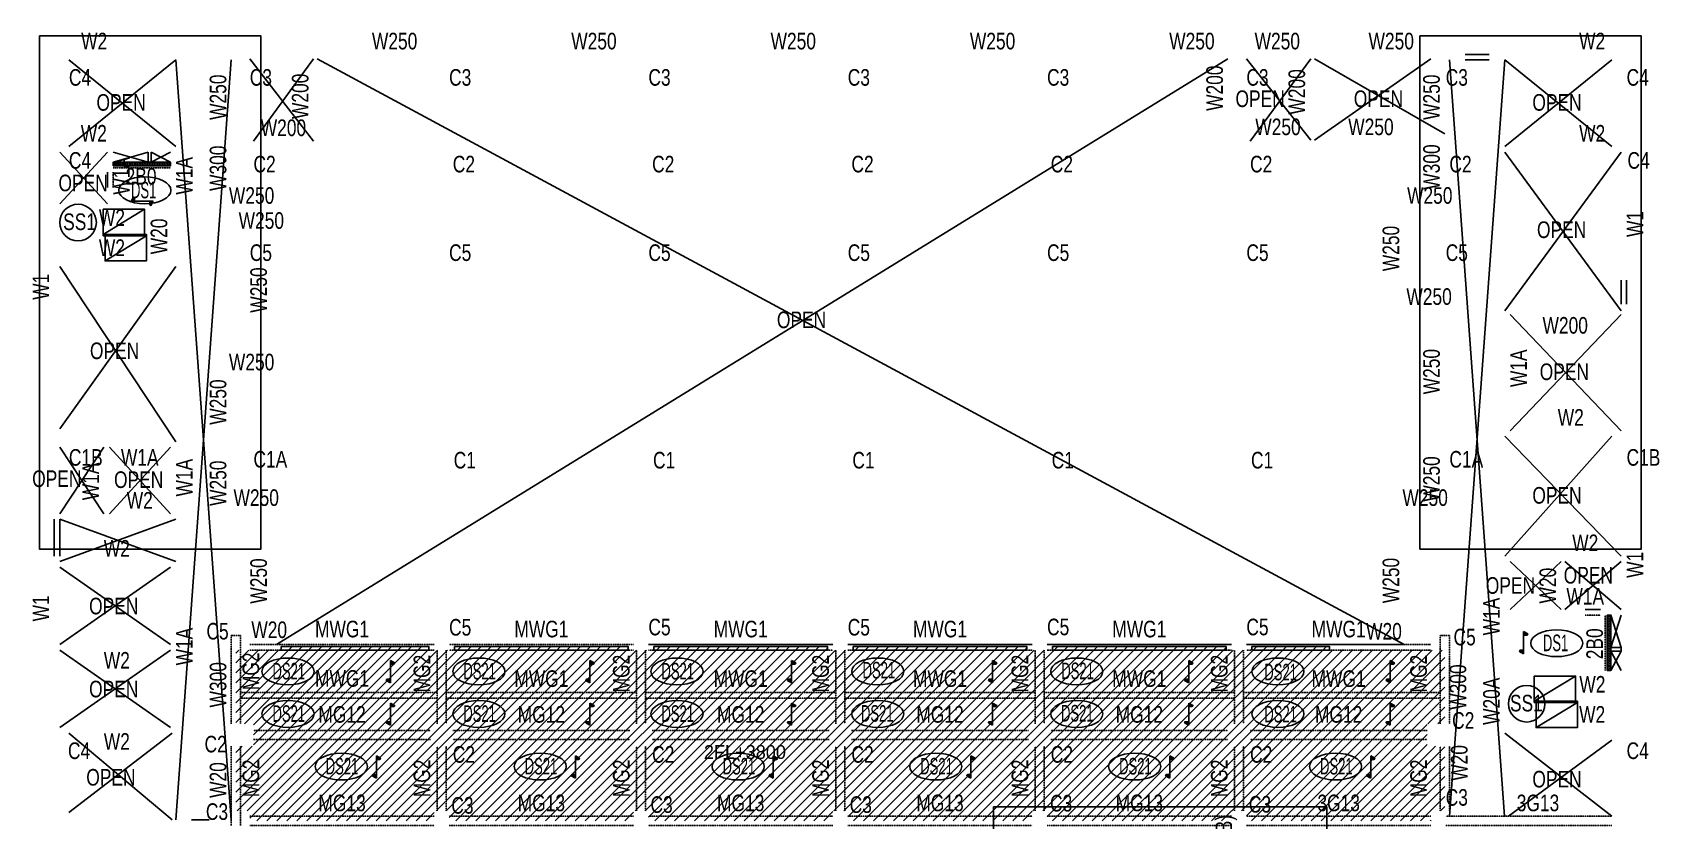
# Model space of a CAD drawing. Header units: millimetres. Extents: x -66083 to 179136, y 33075 to 150188.
# Drawn here: x 90984 to 179136, y 107474 to 150188 of the extents above; entities that cross this region are included whole.
import ezdxf
from ezdxf.enums import TextEntityAlignment as Align

# ---------------------------------------------------------------- set-up
doc = ezdxf.new("R2010")
doc.units = ezdxf.units.MM
doc.linetypes.add('HID', pattern=[2.3, 1.5, -0.8])
for name, color, linetype in [('^DECK', 130, 'Continuous'), ('A-DIM-INT', 7, 'Continuous'), ('A-HAT', 251, 'Continuous'), ('A-OPEN', 1, 'Continuous'), ('A-TEXT-NOTE', 7, 'Continuous'), ('BEAM-TEXT', 4, 'Continuous'), ('COLUMN-TEXT', 2, 'Continuous'), ('DECK-PL', 4, 'Continuous'), ('DECK-SLAB', 4, 'Continuous'), ('GIRDER-TEXT', 7, 'Continuous'), ('TXT-SLAB', 6, 'Continuous'), ('WALL-TEXT', 6, 'Continuous'), ('레벨', 40, 'Continuous'), ('방수턱', 5, 'Continuous'), ('보(beam)', 4, 'HID'), ('보(girder)', 7, 'HID'), ('슬래브라인', 7, 'Continuous')]:
    doc.layers.add(name, color=color, linetype=linetype)
doc.layers.add('NOPLOT', color=191, linetype='Continuous', plot=False)
doc.styles.add('Gtx', font='Dotum.ttf')
pattern_1 = [(45, (50460, 0), (-67.35192, 67.35192), []), (135, (50460, 0), (-67.35192, -67.35192), [])]

# ---------------------------------------------------------------- blocks, each defined once
blk = doc.blocks.new('*U640')
at = {"layer": '보(girder)'}
for p, q in [((-2005, 650), (1495, 650)), ((1495, 150), (-2005, 150))]:
    blk.add_line(p, q, dxfattribs=at)
blk = doc.blocks.new('*U642')
at = {"layer": '보(girder)'}
for p, q in [((-1905, 650), (7695, 650)), ((7695, 150), (-1905, 150))]:
    blk.add_line(p, q, dxfattribs=at)
blk = doc.blocks.new('*U644')
at = {"layer": '보(girder)'}
for p, q in [((-1905, 650), (7695, 650)), ((7695, 150), (-1905, 150))]:
    blk.add_line(p, q, dxfattribs=at)
blk = doc.blocks.new('*U662')
at = {"layer": '보(girder)'}
for p, q in [((-1905, 650), (7695, 650)), ((7695, 150), (-1905, 150))]:
    blk.add_line(p, q, dxfattribs=at)
blk = doc.blocks.new('*U664')
at = {"layer": '보(girder)'}
for p, q in [((-1905, 650), (7695, 650)), ((7695, 150), (-1905, 150))]:
    blk.add_line(p, q, dxfattribs=at)
blk = doc.blocks.new('*U666')
at = {"layer": '보(girder)'}
for p, q in [((-1905, 650), (7695, 650)), ((7695, 150), (-1905, 150))]:
    blk.add_line(p, q, dxfattribs=at)
blk = doc.blocks.new('*U646')
at = {"layer": '보(girder)'}
for p, q in [((-1905, 650), (7695, 650)), ((7695, 150), (-1905, 150))]:
    blk.add_line(p, q, dxfattribs=at)
blk = doc.blocks.new('*U648')
at = {"layer": '보(girder)'}
for p, q in [((-1905, 650), (8095, 650)), ((8095, 150), (-1905, 150))]:
    blk.add_line(p, q, dxfattribs=at)
blk = doc.blocks.new('*U650')
at = {"layer": '보(girder)'}
for p, q in [((-1905, 650), (8095, 650)), ((8095, 150), (-1905, 150))]:
    blk.add_line(p, q, dxfattribs=at)
blk = doc.blocks.new('*U652')
at = {"layer": '보(girder)'}
for p, q in [((-1905, 650), (8095, 650)), ((8095, 150), (-1905, 150))]:
    blk.add_line(p, q, dxfattribs=at)
blk = doc.blocks.new('*U668')
at = {"layer": '보(girder)'}
for p, q in [((-1905, 650), (8095, 650)), ((8095, 150), (-1905, 150))]:
    blk.add_line(p, q, dxfattribs=at)
blk = doc.blocks.new('*U670')
at = {"layer": '보(girder)'}
for p, q in [((-1905, 650), (8095, 650)), ((8095, 150), (-1905, 150))]:
    blk.add_line(p, q, dxfattribs=at)
blk = doc.blocks.new('*U672')
at = {"layer": '보(girder)'}
for p, q in [((-1905, 650), (8095, 650)), ((8095, 150), (-1905, 150))]:
    blk.add_line(p, q, dxfattribs=at)
blk = doc.blocks.new('*U654')
at = {"layer": '보(girder)'}
for p, q in [((-2005, 650), (1495, 650)), ((1495, 150), (-2005, 150))]:
    blk.add_line(p, q, dxfattribs=at)
blk = doc.blocks.new('*U656')
at = {"layer": '보(girder)'}
for p, q in [((-2005, 650), (1495, 650)), ((1495, 150), (-2005, 150))]:
    blk.add_line(p, q, dxfattribs=at)
blk = doc.blocks.new('*U658')
at = {"layer": '보(girder)'}
for p, q in [((-2005, 650), (1495, 650)), ((1495, 150), (-2005, 150))]:
    blk.add_line(p, q, dxfattribs=at)
blk = doc.blocks.new('*U660')
at = {"layer": '보(girder)'}
for p, q in [((-2005, 650), (1495, 650)), ((1495, 150), (-2005, 150))]:
    blk.add_line(p, q, dxfattribs=at)
blk = doc.blocks.new('*U674')
at = {"layer": '보(girder)'}
for p, q in [((-2005, 650), (1495, 650)), ((1495, 150), (-2005, 150))]:
    blk.add_line(p, q, dxfattribs=at)
blk = doc.blocks.new('*U587')
at = {"layer": '보(girder)'}
for p, q in [((-2455, 650), (2345, 650)), ((2345, 150), (-2455, 150))]:
    blk.add_line(p, q, dxfattribs=at)
blk = doc.blocks.new('*U589')
at = {"layer": '보(girder)'}
for p, q in [((-2455, 650), (1845, 650)), ((1845, 150), (-2455, 150))]:
    blk.add_line(p, q, dxfattribs=at)
blk = doc.blocks.new('*U591')
at = {"layer": '보(girder)'}
for p, q in [((-2005, 650), (1995, 650)), ((1995, 150), (-2005, 150))]:
    blk.add_line(p, q, dxfattribs=at)
blk = doc.blocks.new('*U597')
at = {"layer": '보(girder)'}
for p, q in [((-2005, 650), (2795, 650)), ((2795, 150), (-2005, 150))]:
    blk.add_line(p, q, dxfattribs=at)
blk = doc.blocks.new('A$C58C40D4B')
at = {"layer": 'DECK-PL'}
for points in [[(-600, 2), (-471, -223), (-415, -192), (-415, 2)], [(600, 2), (471, 228), (415, 196), (415, 2)]]:
    blk.add_hatch(color=256, dxfattribs=at).paths.add_polyline_path(points)
blk.add_line((-600, 2), (600, 2), dxfattribs=at)
for points in [[(-600, 2), (-471, -223), (-415, -192), (-415, 2), (-415, 2), (-471, 2), (-600, 2)], [(600, 2), (471, 228), (415, 196), (415, 2), (415, 2), (471, 2), (600, 2)]]:
    blk.add_lwpolyline(points, dxfattribs=at)
blk = doc.blocks.new('*U382')
at = {"layer": '보(girder)'}
for p, q in [((-1905, 650), (7095, 650)), ((7095, 150), (-1905, 150))]:
    blk.add_line(p, q, dxfattribs=at)

msp = doc.modelspace()

# ---------------------------------------------------------------- hatches: boundary and pattern name
at = {"layer": 'A-HAT'}
h = msp.add_hatch(dxfattribs=at)
h.set_pattern_fill('ANSI31', color=256, scale=120)
h.paths.add_polyline_path([(102003.6, 108005), (102003.6, 111505), (102953.6, 111505), (102953.6, 112705), (102003.6, 112705), (102003.6, 116705), (104453.6, 116705), (104453.6, 116905), (112453.6, 116905), (112453.6, 116705), (113853.6, 116705), (113853.6, 116905), (123253.6, 116905), (123253.6, 116705), (124653.6, 116705), (124653.6, 116905), (134053.6, 116905), (134053.6, 116705), (135453.6, 116705), (135453.6, 116905), (144853.6, 116905), (144853.6, 116705), (146253.6, 116705), (146253.6, 116905), (155653.6, 116905), (155653.6, 116705), (157053.6, 116705), (157053.6, 116905), (161253.6, 116905), (161253.6, 116705), (167503.6, 116705), (167503.6, 112705), (166553.6, 112705), (166553.6, 111505), (167503.6, 111505), (167503.6, 108005), (166753.6, 108005), (166753.6, 107455), (156753.6, 107455), (156753.6, 108005), (155953.6, 108005), (155953.6, 107455), (145953.6, 107455), (145953.6, 108005), (145153.6, 108005), (145153.6, 107455), (135153.6, 107455), (135153.6, 108005), (134353.6, 108005), (134353.6, 107455), (124353.6, 107455), (124353.6, 108005), (123553.6, 108005), (123553.6, 107455), (113553.6, 107455), (113553.6, 108005), (112753.6, 108005), (112753.6, 107455), (102753.6, 107455), (102753.6, 108005)])
at = {"layer": '방수턱'}
h = msp.add_hatch(dxfattribs=at)
h.set_pattern_fill('ANSI37', color=251, scale=30)
h.set_pattern_definition(pattern_1)
h.paths.add_polyline_path([(95353.6, 143155), (98453.6, 143155), (98453.6, 142955), (95353.6, 142955)])
h = msp.add_hatch(dxfattribs=at)
h.set_pattern_fill('ANSI37', color=251, scale=30)
h.set_pattern_definition(pattern_1)
h.paths.add_polyline_path([(176303.6, 115605), (176503.6, 115605), (176503.6, 118605), (176303.6, 118605)])

# ---------------------------------------------------------------- linework, layer by layer
at = {"layer": '^DECK', "color": 0}
for centre in [(93449.9, 139888.8), (171941.3, 113802.8)]:
    msp.add_circle(centre, 990.9, dxfattribs=at)
for centre in [(97066.6, 141633.1), (173570.4, 117084.3), (104826.3, 115550.6), (115167.5, 115550.6), (125900.6, 115550.6), (136780.9, 115550.6), (147563.7, 115550.6), (158460.2, 115550.6), (104826.3, 113250.1), (115167.5, 113250.1), (125900.6, 113250.1), (136780.9, 113250.1), (147563.7, 113250.1), (158460.2, 113250.1), (107711.8, 110398.7), (118491.5, 110398.7), (129215.9, 110398.7), (139924.7, 110398.7), (150701.1, 110398.7), (161587.2, 110398.7)]:
    msp.add_ellipse(centre, major_axis=(1412.4, 0), ratio=0.5161765, dxfattribs=at)
at = {"layer": 'A-DIM-INT', "elevation": 0}
msp.add_lwpolyline([(176303.6, 118605), (176503.6, 118605), (176503.6, 116855), (177053.6, 116855), (177053.6, 116655), (176503.6, 116655), (176503.6, 115605), (176303.6, 115605)], close=True, dxfattribs=at)
at = {"layer": 'A-OPEN'}
for p, q in [((98753.6, 144005), (92953.6, 148705)), ((98753.6, 148705), (92953.6, 144005)), ((98753.6, 148705), (101753.6, 107505)), ((98753.6, 107505), (101753.6, 148705)), ((106203.6, 144305), (102753.6, 148755)), ((106203.6, 148755), (102953.6, 144305)), ((104203.6, 117005), (155753.6, 148755)), ((106403.6, 148755), (165303.6, 117005)), ((156753.6, 148755), (160253.6, 144355)), ((156953.6, 144305), (160253.6, 148755)), ((166753.6, 148755), (160453.6, 144355)), ((167503.6, 144705), (160453.6, 148755)), ((167753.6, 148705), (170739, 107705)), ((167753.6, 107705), (170753.6, 148705)), ((170753.6, 144005), (176553.6, 148705)), ((170753.6, 148705), (176553.6, 144005)), ((92453.6, 140905), (95053.6, 143705)), ((92453.6, 143705), (95053.6, 140905)), ((95353.6, 143155), (97253.6, 143705)), ((97253.6, 143155), (95353.6, 143705)), ((97403.6, 143705), (98453.6, 143155)), ((98453.6, 143705), (97403.6, 143155)), ((177053.6, 135105), (170753.6, 143705)), ((177053.6, 143705), (170753.6, 135105)), ((97053.6, 140605), (94813.6, 139240)), ((97153.6, 139170), (94913.6, 137805)), ((92453.6, 137505), (98753.6, 128005)), ((92453.6, 128705), (98753.6, 137505)), ((171053.6, 128605), (177053.6, 134905)), ((171053.6, 134905), (177053.6, 128605)), ((177053.6, 121805), (170753.6, 128305)), ((176553.6, 128305), (170753.6, 121805)), ((92453.6, 124105), (94853.6, 127705)), ((92453.6, 127705), (94853.6, 124105)), ((95153.6, 127705), (98453.6, 124105)), ((95153.6, 124105), (98453.6, 127705)), ((98753.6, 123805), (92453.6, 121505)), ((98753.6, 121505), (92453.6, 123805)), ((98453.6, 121205), (92453.6, 117005)), ((98453.6, 117005), (92453.6, 121205)), ((173803.6, 121505), (171053.6, 118905)), ((173803.6, 118905), (171053.6, 121505)), ((174003.6, 118905), (177053.6, 121505)), ((174003.6, 121505), (177053.6, 118905)), ((176503.6, 116855), (177053.6, 118605)), ((176503.6, 118605), (177053.6, 116855)), ((98453.6, 116705), (92453.6, 112505)), ((98453.6, 112505), (92453.6, 116705)), ((176503.6, 115605), (177053.6, 116655)), ((176503.6, 116655), (177053.6, 115605)), ((98553.6, 107505), (92953.6, 112205)), ((92953.6, 107903.3), (98553.6, 112205)), ((176553.6, 107705), (170753.6, 112205)), ((170953.6, 107705), (176553.6, 111832.9))]:
    msp.add_line(p, q, dxfattribs=at)
at = {"layer": 'A-OPEN', "linetype": 'Continuous'}
for p, q in [((174593.6, 115305), (172353.6, 113940)), ((174693.6, 113870), (172453.6, 112505))]:
    msp.add_line(p, q, dxfattribs=at)
at = {"layer": 'NOPLOT'}
msp.add_lwpolyline([(91353.6, 150005), (103353.6, 150005), (103353.6, 122185), (91353.6, 122185)], close=True, dxfattribs=at)
at = {"layer": 'NOPLOT', "elevation": 0}
for points in [[(166153.6, 150005), (178153.6, 150005), (178153.6, 122185), (166153.6, 122185)], [(143053.6, 108205), (161113.6, 108205), (161113.6, 99245), (143053.6, 99245)]]:
    msp.add_lwpolyline(points, close=True, dxfattribs=at)
at = {"layer": '방수턱', "elevation": 0}
for points in [[(95353.6, 142955), (98453.6, 142955), (98453.6, 143155), (95353.6, 143155)], [(176303.6, 115605), (176503.6, 115605), (176503.6, 118605), (176303.6, 118605)], [(104453.6, 116905), (112453.6, 116905), (112453.6, 116705), (104453.6, 116705)], [(113853.6, 116905), (123253.6, 116905), (123253.6, 116705), (113853.6, 116705)], [(124653.6, 116905), (134053.6, 116905), (134053.6, 116705), (124653.6, 116705)], [(135453.6, 116905), (144853.6, 116905), (144853.6, 116705), (135453.6, 116705)], [(146253.6, 116905), (155653.6, 116905), (155653.6, 116705), (146253.6, 116705)], [(157053.6, 116905), (161253.6, 116905), (161253.6, 116705), (157053.6, 116705)]]:
    msp.add_lwpolyline(points, close=True, dxfattribs=at)
at = {"layer": '보(beam)'}
for p, q in [((98453.6, 142855), (95353.6, 142855)), ((98453.6, 143155.3), (95354.9, 143155.4)), ((176203.2, 115605), (176203.2, 118606.4)), ((176503.5, 115605), (176503.6, 118605))]:
    msp.add_line(p, q, dxfattribs=at)
at = {"layer": '보(girder)', "color": 6}
for p, q in [((95353.6, 142615), (95353.6, 141785)), ((175943.6, 118605), (175113.6, 118605))]:
    msp.add_line(p, q, dxfattribs=at)
at = {"layer": '보(girder)'}
for p, q in [((101753.6, 117505), (102253.6, 117505)), ((167253.6, 117505), (167753.6, 117505)), ((102753.6, 117005), (112753.6, 117005)), ((102753.6, 116705), (112753.6, 116705)), ((113553.6, 117005), (123553.6, 117005)), ((113553.6, 116705), (123553.6, 116705)), ((124353.6, 116705), (134353.6, 116705)), ((135153.6, 116705), (145153.6, 116705)), ((145953.6, 116705), (155953.6, 116705)), ((156753.6, 117005), (166753.6, 117005)), ((156753.6, 116705), (166753.6, 116705)), ((102253.6, 114405), (112903.6, 114405)), ((102253.6, 114105), (112903.6, 114105)), ((113403.6, 114405), (123703.6, 114405)), ((113403.6, 114105), (123703.6, 114105)), ((124203.6, 114405), (134503.6, 114405)), ((124203.6, 114105), (134503.6, 114105)), ((135003.6, 114405), (145303.6, 114405)), ((135003.6, 114105), (145303.6, 114105)), ((145803.6, 114405), (156103.6, 114405)), ((145803.6, 114105), (156103.6, 114105)), ((156603.6, 114405), (167253.6, 114405)), ((156603.6, 114105), (167253.6, 114105))]:
    msp.add_line(p, q, dxfattribs=at)
at = {"layer": '슬래브라인'}
for p, q in [((168603.6, 149005), (169903.6, 149005)), ((169903.6, 148705), (168603.6, 148705)), ((97253.6, 143705), (97253.6, 143155)), ((97403.6, 143705), (97403.6, 143155)), ((177053.6, 136755), (177053.6, 135455)), ((177353.6, 135455), (177353.6, 136755)), ((92153.6, 121805), (92153.6, 123805)), ((92453.6, 121805), (92453.6, 123805)), ((124353.6, 117005), (134353.6, 117005)), ((135153.6, 117005), (145153.6, 117005)), ((145953.6, 117005), (155953.6, 117005)), ((156753.6, 117005), (165303.6, 117005)), ((99603.6, 107505, 0), (100553.6, 107505))]:
    msp.add_line(p, q, dxfattribs=at)
at = {"layer": '슬래브라인', "color": 6}
for p, q in [((95053.6, 141785), (95053.6, 142615)), ((175113.6, 118905), (175943.6, 118905))]:
    msp.add_line(p, q, dxfattribs=at)
at = {"layer": '슬래브라인', "elevation": 0}
for points in [[(94813.6, 140605), (97053.6, 140605), (97053.6, 139240), (94813.6, 139240)], [(94813.6, 139240), (97153.6, 139240), (97153.6, 139170), (94813.6, 139170)], [(94913.6, 139170), (97153.6, 139170), (97153.6, 137805), (94913.6, 137805)], [(172353.6, 113940), (174593.6, 113940), (174593.6, 115305), (172353.6, 115305)], [(172353.6, 113940), (174693.6, 113940), (174693.6, 113870), (172353.6, 113870)], [(172453.6, 113870), (174693.6, 113870), (174693.6, 112505), (172453.6, 112505)]]:
    msp.add_lwpolyline(points, close=True, dxfattribs=at)

# ---------------------------------------------------------------- block references
at = {"layer": 'DECK-PL', "xscale": -1}
for p, rotation in [((96926.5, 141040.5), 180), ((171767.9, 117112.1), 270), ((110375.4, 115541.1), 270), ((121183.8, 115541.1), 270), ((132105, 115541.1), 270), ((142997.4, 115541.1), 270), ((153625.7, 115541.1), 270), ((164545.1, 115541.1), 270), ((110375.4, 113240.6), 270), ((121183.8, 113240.6), 270), ((132105, 113240.6), 270), ((142997.4, 113240.6), 270), ((153625.7, 113240.6), 270), ((164545.1, 113240.6), 270), ((109613.5, 110373), 270), ((120393.3, 110373), 270), ((131117.7, 110373), 270), ((141826.5, 110373), 270), ((152602.9, 110373), 270), ((163489, 110373), 270)]:
    msp.add_blockref('A$C58C40D4B', p, dxfattribs=dict(at, rotation=rotation))
at = {"layer": '보(girder)', "rotation": 270}
for name, p in [('*U587', (101603.6, 115049.6)), ('*U597', (167103.6, 115499.6)), ('*U591', (112753.6, 114699.6)), ('*U591', (123553.6, 114699.6)), ('*U591', (134353.6, 114699.6)), ('*U591', (145153.6, 114699.6)), ('*U591', (155953.6, 114699.6)), ('*U589', (101603.6, 109049.6)), ('*U674', (112753.6, 109499.6)), ('*U660', (123553.6, 109499.6)), ('*U658', (134353.6, 109499.6)), ('*U656', (145153.6, 109499.6)), ('*U654', (155953.6, 109499.6)), ('*U640', (167103.6, 109499.6))]:
    msp.add_blockref(name, p, dxfattribs=at)
at = {"layer": '보(girder)'}
for name, p in [('*U646', (104859, 111705)), ('*U666', (115659, 111705)), ('*U664', (126459, 111705)), ('*U662', (137259, 111705)), ('*U644', (148059, 111705)), ('*U642', (158859, 111705)), ('*U672', (104659, 107055)), ('*U670', (115459, 107055)), ('*U668', (126259, 107055)), ('*U652', (137059, 107055)), ('*U650', (147859, 107055)), ('*U648', (158659, 107055)), ('*U382', (169459, 107055))]:
    msp.add_blockref(name, p, dxfattribs=at)

# ---------------------------------------------------------------- texts
at = {"layer": 'A-TEXT-NOTE', "style": 'Gtx', "width": 0.8}
for p in [(95783.5, 146399), (157499.2, 146599), (163908.5, 146599), (173583.5, 146399), (93723.2, 142032.9), (173833.5, 139499), (132650.5, 134612.8), (95428.8, 132934.6), (173983.5, 131799), (92299, 126001.1), (96733.5, 125949), (173583.5, 125099), (175281.3, 120767.4), (171061.9, 120213.1), (95383.5, 119099), (95383.5, 114599), (95229.7, 109816.3), (173583.5, 109712.9)]:
    msp.add_text('OPEN', height=900, dxfattribs=at).set_placement(p, align=Align.MIDDLE_CENTER)
at = {"layer": 'BEAM-TEXT', "style": 'Gtx', "width": 0.8}
msp.add_text('2B0', height=900, dxfattribs=at).set_placement((96864, 142844), align=Align.TOP_CENTER)
msp.add_text('2B0', height=900, rotation=90, dxfattribs=at).set_placement((175175, 117052.5, 0), align=Align.TOP_CENTER)
at = {"layer": 'COLUMN-TEXT', "color": 3, "style": 'Gtx', "width": 0.8}
for s, p in [('C4', (92953.6, 148205)), ('C3', (102753.6, 148205)), ('C3', (113553.6, 148205)), ('C3', (124353.6, 148205)), ('C3', (135153.6, 148205)), ('C3', (145953.6, 148205)), ('C3', (156753.6, 148205)), ('C3', (167553.6, 148205)), ('C4', (177353.6, 148205)), ('C4', (92953.6, 143705)), ('C4', (177403.6, 143704.9)), ('C2', (102953.6, 143505)), ('C2', (113753.6, 143505)), ('C2', (124553.6, 143505)), ('C2', (135353.6, 143505)), ('C2', (146153.6, 143505)), ('C2', (156953.6, 143505)), ('C2', (167753.6, 143505)), ('C5', (102753.6, 138705)), ('C5', (113553.6, 138705)), ('C5', (124353.6, 138705)), ('C5', (135153.6, 138705)), ('C5', (145953.6, 138705)), ('C5', (156753.6, 138705)), ('C5', (167553.6, 138705)), ('C1B', (92953.6, 127605)), ('C1A', (102953.6, 127505, 0)), ('C1', (113803.6, 127455, 0)), ('C1', (124603.6, 127455)), ('C1', (135403.6, 127455, 0)), ('C1', (146203.6, 127455, 0)), ('C1', (157003.6, 127455)), ('C1A', (167753.6, 127505)), ('C1B', (177353.6, 127605)), ('C5', (100406, 118183.7)), ('C5', (113553.6, 118396.4)), ('C5', (124353.6, 118409.5)), ('C5', (135153.6, 118399.9)), ('C5', (145953.6, 118413.2)), ('C5', (156753.6, 118412.3)), ('C5', (167978.3, 117867.8)), ('C2', (100303.8, 112062.7)), ('C4', (92903.6, 111705.1)), ('C2', (113753.6, 111505)), ('C2', (124553.6, 111505)), ('C2', (135353.6, 111505)), ('C2', (146153.6, 111505)), ('C2', (156953.6, 111505)), ('C4', (177353.6, 111705)), ('C3', (113675.2, 108743)), ('C3', (124464.8, 108785.7)), ('C3', (135257.7, 108782.3)), ('C3', (146115.8, 108858.6)), ('C3', (156889, 108801)), ('C3', (100375.8, 108405))]:
    msp.add_text(s, height=900, dxfattribs=at).set_placement(p, align=Align.TOP_LEFT)
for s, p in [('C2', (167901.7, 112177.3)), ('C3', (167553.6, 108005))]:
    msp.add_text(s, height=900, dxfattribs=at).set_placement(p, align=Align.BOTTOM_LEFT)
at = {"layer": 'DECK-SLAB', "style": 'Gtx', "width": 0.6}
for s, p in [('DS1', (96318.4, 141200.7, 0)), ('DS1', (172822.3, 116651.9, 0)), ('DS21', (103983.4, 115118.3, 0)), ('DS21', (114324.5, 115118.3, 0)), ('DS21', (125057.7, 115118.3, 0)), ('DS21', (135955.7, 115171.7, 0)), ('DS21', (146724.5, 115133.8, 0)), ('DS21', (157726.2, 115071.1, 0)), ('DS21', (103983.4, 112817.7, 0)), ('DS21', (114324.5, 112817.7, 0)), ('DS21', (125057.7, 112817.7, 0)), ('DS21', (135871.4, 112828.6, 0)), ('DS21', (146710.7, 112837.1, 0)), ('DS21', (157726.2, 112786.7, 0)), ('DS21', (106868.8, 109966.3, 0)), ('DS21', (117648.6, 109966.3, 0)), ('DS21', (128373, 109966.3, 0)), ('DS21', (139081.8, 109966.3, 0)), ('DS21', (149858.2, 109966.3, 0)), ('DS21', (160744.3, 109966.3, 0))]:
    msp.add_text(s, height=900, dxfattribs=at).set_placement(p)
at = {"layer": 'GIRDER-TEXT', "style": 'Gtx', "width": 0.8}
for s, p in [('MWG1', (107753.6, 117130.7)), ('MWG1', (118553.6, 117130.7)), ('MWG1', (129353.6, 117130.7)), ('MWG1', (140153.6, 117130.7)), ('MWG1', (150953.6, 117130.7)), ('MWG1', (161753.6, 117130.7)), ('MWG1', (107753.6, 114453)), ('MWG1', (118553.6, 114442.9)), ('MWG1', (129353.6, 114442.9)), ('MWG1', (140153.6, 114442.9)), ('MWG1', (150953.6, 114442.9)), ('MWG1', (161753.6, 114442.9)), ('MG12', (107753.6, 112505)), ('MG12', (118553.6, 112505)), ('MG12', (129353.6, 112505)), ('MG12', (140153.6, 112505)), ('MG12', (150953.6, 112505)), ('MG12', (161753.6, 112505)), ('MG13', (107753.6, 107705)), ('MG13', (118553.6, 107705)), ('MG13', (129353.6, 107705)), ('MG13', (140153.6, 107705)), ('MG13', (150953.6, 107705))]:
    msp.add_text(s, height=900, dxfattribs=at).set_placement(p, align=Align.BOTTOM_CENTER)
for p in [(102364.4, 115561.2), (102364.4, 109755)]:
    msp.add_text('MG2', height=900, rotation=90, dxfattribs=at).set_placement(p, align=Align.TOP_CENTER)
for s, p in [('MG2', (112803.6, 115436.3)), ('MG2', (123603.6, 115436.3)), ('MG2', (134403.6, 115436.3)), ('MG2', (145203.6, 115436.3)), ('MG2', (156003.6, 115436.3)), ('MG2', (166803.6, 115436.3)), ('MG2', (112803.6, 109755)), ('MG2', (123603.6, 109755)), ('MG2', (134403.6, 109755)), ('MG2', (145203.6, 109755)), ('MG2', (156003.6, 109755)), ('MG2', (166803.6, 109755)), ('RG21b(B)', (156253.6, 105655))]:
    msp.add_text(s, height=900, rotation=90, dxfattribs=at).set_placement(p, align=Align.BOTTOM_CENTER)
at = {"layer": 'GIRDER-TEXT', "color": 1, "style": 'Gtx', "width": 0.8}
for p in [(161753.6, 107705), (172553.6, 107705)]:
    msp.add_text('3G13', height=900, dxfattribs=at).set_placement(p, align=Align.BOTTOM_CENTER)
at = {"layer": 'TXT-SLAB', "style": 'Gtx', "width": 0.8}
for p in [(92641.2, 139478.3), (171036.9, 113384.9)]:
    msp.add_text('SS1', height=900, dxfattribs=at).set_placement(p)
at = {"layer": 'WALL-TEXT', "style": 'Gtx', "width": 0.8}
for s, p in [('W2', (94323.8, 149005, 0)), ('W250', (110602.6, 149005, 0)), ('W250', (121402.6, 149005, 0)), ('W250', (132202.6, 149005, 0)), ('W250', (143002.6, 149005, 0)), ('W250', (153802.6, 149005, 0)), ('W250', (158429, 149005, 0)), ('W250', (164602.6, 149005, 0)), ('W2', (175489.1, 149005, 0)), ('W200', (104578.6, 144305, 0)), ('W250', (158467.4, 144355, 0)), ('W250', (163503.6, 144355, 0)), ('W2', (94303.9, 144005, 0)), ('W2', (175490, 144005, 0)), ('W250', (103380.1, 139277.1, 0)), ('W2', (95285.7, 137805, 0)), ('W250', (166653.6, 135155, 0)), ('W250', (102853.6, 131605, 0)), ('W2', (174330.4, 128605, 0)), ('W2', (96793.1, 124105, 0)), ('W250', (103103.6, 124255, 0)), ('W250', (166440.7, 124255, 0)), ('W2', (95551.2, 121505, 0)), ('W2', (175115, 121805, 0)), ('W1A', (175115, 118905, 0)), ('W20', (103806.6, 117092.2, 0)), ('W20', (164209.8, 117009.9, 0)), ('W2', (175490, 112505, 0))]:
    msp.add_text(s, height=900, dxfattribs=at).set_placement(p, align=Align.BOTTOM_CENTER)
for s, p in [('W200', (155753.6, 147170.3, 0)), ('W200', (160203.6, 146970.3, 0)), ('W250', (101753.6, 146681, 0)), ('W200', (106203.6, 146731, 0)), ('W250', (167503.6, 146681, 0)), ('W300', (101753.6, 142830.1, 0)), ('W300', (167503.6, 142896.9, 0)), ('W20', (98553.6, 139135, 0)), ('W250', (165303.6, 138480, 0)), ('W1', (92153.6, 136405, 0)), ('W250', (103953.6, 136228.4, 0)), ('W250', (167503.6, 131805, 0)), ('W250', (101753.6, 130155, 0)), ('W250', (101753.6, 125755, 0)), ('W250', (167503.6, 125987.3, 0)), ('W1A', (94853.6, 125855, 0)), ('W250', (165303.6, 120480, 0)), ('W250', (103953.6, 120455, 0)), ('W20', (173803.6, 120205, 0)), ('W1', (92153.6, 118971.4, 0)), ('W1A', (170753.6, 118530, 0)), ('W300', (101753.6, 114830, 0)), ('W300', (168937.2, 114705, 0)), ('W20', (101753.6, 109665.6, 0))]:
    msp.add_text(s, height=900, rotation=90, dxfattribs=at).set_placement(p, align=Align.BOTTOM_CENTER)
for s, p in [('W1A', (95353.6, 142420.1, 0)), ('W1A', (98753.6, 142420.1, 0)), ('W1', (177353.6, 139807.5, 0)), ('W1A', (171053.6, 131987.9, 0)), ('W1A', (98753.6, 126057.1, 0)), ('W1', (177353.6, 121330, 0)), ('W1A', (98753.6, 116901.2, 0)), ('W20', (167838.2, 110594.1, 0))]:
    msp.add_text(s, height=900, rotation=90, dxfattribs=at).set_placement(p, align=Align.TOP_CENTER)
for s, p in [('W250', (102853.6, 141805, 0)), ('W250', (166690.7, 141805, 0)), ('W2', (95285.7, 140605, 0)), ('W200', (174029.6, 134765.3, 0)), ('W1A', (96793.1, 127605, 0)), ('W2', (95551.2, 116605, 0)), ('W2', (175500.9, 115305, 0)), ('W2', (95551.2, 112205, 0))]:
    msp.add_text(s, height=900, dxfattribs=at).set_placement(p, align=Align.TOP_CENTER)
at = {"layer": 'WALL-TEXT', "color": 2, "style": 'Gtx', "width": 0.8}
msp.add_text('W20A', height=900, rotation=90, dxfattribs=at).set_placement((170753.6, 113936.3, 0), align=Align.BOTTOM_CENTER)
at = {"layer": '레벨', "style": 'Gtx'}
msp.add_text('2FL+3800', height=750, dxfattribs=at).set_placement((129582.4, 111183.1), align=Align.MIDDLE_CENTER)

doc.saveas('drawing.dxf')
